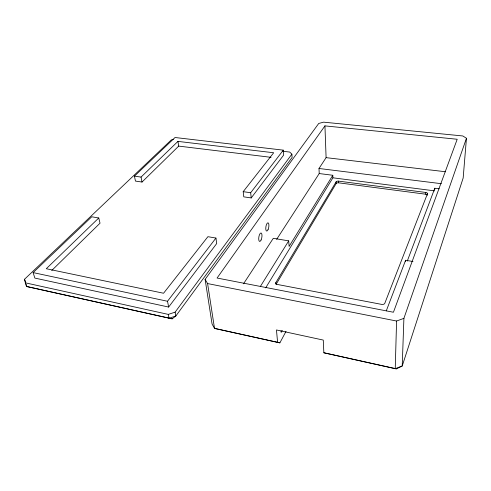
<?xml version="1.0" encoding="UTF-8"?>
<svg xmlns="http://www.w3.org/2000/svg" width="491" height="491" viewBox="0 0 491 491"><rect width="100%" height="100%" fill="white"/><g stroke="black" fill="none" stroke-linecap="round" stroke-linejoin="round"><path stroke-width="0.74" d="M466.45 138.253L403.903 318.352L396.581 321.028L395.237 368.686L396.44 368.839L402.221 365.985L463.166 177.994L466.45 138.253L462.823 135.97L323.63 122.161L318.733 123.456L205.109 279.373L212.069 323.999L214.506 328.387L279.882 342.853L286.026 331.351M405.541 261.721L405.591 260.279L412.992 261.507M403.903 318.352L402.221 365.985L395.237 368.686L323.851 352.771L323.274 340.079L276.464 329.958L277.611 342.46M427.342 195.099A2.117 1.08 2.3 0 0 425.672 194.203L425.765 192.454L338.587 181.136A1.982 1 -1.8 0 0 336.114 181.86L275.874 282.558L275.985 283.816M427.373 194.933L427.434 193.767A2.117 1.074 2.3 0 0 425.765 192.454M434.731 189.557L434.805 188.237L439.187 188.796M407.278 261.065L434.805 188.237M386.288 310.858L405.591 260.279M427.434 193.767L384.809 303.278A2.584 1.651 3 0 1 381.679 304.395L277.249 284.436A2.406 1.504 -4.7 0 1 275.874 282.558M282.245 330.382L281.159 332.389L281.03 330.934M276.04 284.442L336.163 183.548L336.114 181.86M265.674 287.867L332.886 177.81L332.806 175.275L319.218 173.55L276.666 239.344M332.806 175.275L289.113 246.408L288.708 240.866L273.297 238.307L243.505 283.816M260.414 286.388L288.708 240.866M319.218 173.55L319.003 168.481L326.098 157.648L324.944 125.886L457.201 139.26L393.432 312.251L217.071 278.041L324.944 125.886M173.335 139.389L171.334 139.898L24.55 279.232L25.348 282.828L168.272 314.393L175.115 312.153L291.887 154.174L289.69 152.057L282.865 151.253M98.759 217.986L91.756 216.783L33.112 272.597L34.861 278.09L168.652 307.053L216.709 243.548L215.942 238.061L207.902 236.687L163.564 293.244L46.289 268.73L98.759 217.986L100.029 223.196L51.758 270.492M134.448 176.146L141.046 177.085L177.951 141.39L273.683 152.762L243.198 191.662L243.769 196.854L251.214 197.941L283.657 155.07L283.301 150.148L175.041 137.505L134.448 176.146L135.455 181.093L142.022 182.044L178.706 146.103L271.057 157.329M168.652 307.053L167.517 301.259L215.942 238.061M251.214 197.941L250.674 192.73L283.301 150.148M25.348 282.828L26.545 286.474L172.169 318.837L175.846 316.001L292.096 157.433L291.887 154.174M326.098 157.648L445.558 171.752M319.003 168.481L441.403 183.702M332.886 177.81L434.652 190.876M336.163 183.548A1.982 1.007 -1.8 0 1 338.63 182.824L425.672 194.203M243.198 191.662L250.674 192.73M323.851 352.771L396.44 368.839M205.109 279.373L207.595 283.571L396.581 321.028M33.112 272.597L167.517 301.259M172.169 318.837L26.545 286.474L26.06 284.301M279.882 342.853L214.506 328.387L207.595 283.571M24.55 279.232L25.741 282.859M168.272 314.393L169.033 318.248L175.846 316.001L175.115 312.153M141.046 177.085L142.022 182.044M177.951 141.39L178.706 146.103M338.587 181.136L338.63 182.824M261.089 239.989A4.259 1.504 -80.6 0 0 261.243 233.078A4.259 1.504 -80.6 0 0 258.708 238.558A4.259 1.504 -80.6 0 0 261.089 239.989M268.031 229.714A4.173 1.448 -80.9 0 0 268.209 222.914A4.173 1.448 -80.9 0 0 265.766 228.223A4.173 1.448 -80.9 0 0 268.031 229.714"/></g></svg>
